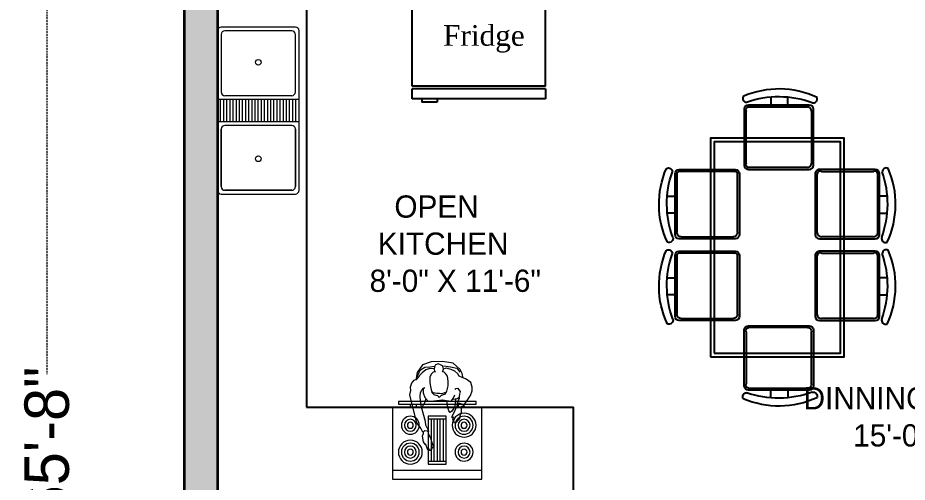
# Model space of a CAD drawing. Header units: millimetres. Extents: x -6808 to 215771, y -89660 to -16303.
# Drawn here: x 94106.5 to 94346.4, y -47528.5 to -47403.3 of the extents above; entities that cross this region are included whole.
import ezdxf

# ---------------------------------------------------------------- set-up
doc = ezdxf.new("R2010")
doc.units = ezdxf.units.MM
doc.header["$PDMODE"] = 35
doc.linetypes.add('DASHED', pattern=[0.75, 0.5, -0.25])
doc.layers.get('0').update_dxf_attribs({"color": 8})
for name, color, linetype, lineweight in [('_Furniture', 253, 'Continuous', 18), ('dim2', 6, 'Continuous', 20), ('FIXture', 132, 'Continuous', 13), ('FURNITURE 2', 33, 'Continuous', 25), ('furnitures', 12, 'Continuous', 13), ('text', 7, 'Continuous', 25), ('wall', 7, 'Continuous', 35), ('wokg dim', 152, 'DASHED', 18)]:
    doc.layers.add(name, color=color, linetype=linetype, lineweight=lineweight)
doc.layers.add('A-WIN', color=5, linetype='Continuous')
doc.styles.add('SAJ', font='eurr____.ttf')
doc.styles.get("Standard").update_dxf_attribs({"font": 'times.ttf'})
doc.dimstyles.new('SAJ', dxfattribs={"dimtxt": 5, "dimasz": 2, "dimexe": 1, "dimexo": 1, "dimgap": 0.09375, "dimtad": 0, "dimdec": 1, "dimzin": 0, "dimdsep": 46, "dimlunit": 4, "dimtxsty": 'SAJ', "dimblk": 'OBLIQUE', "dimcen": 0.125, "dimdle": 0.375, "dimadec": 0, "dimazin": 0, "dimtfac": 1, "dimtdec": 1, "dimtofl": 0, "dimtmove": 0, "dimatfit": 3, "dimldrblk": 'OBLIQUE', "dimfxl": 1, "dimtolj": 1, "dimtzin": 0, "dimlwd": 5, "dimlwe": 5, "dimarcsym": 1})

# ---------------------------------------------------------------- blocks, each defined once
blk = doc.blocks.new('_Oblique')
at = {"color": 0, "linetype": 'ByBlock', "lineweight": -2}
blk.add_line((-0.5, -0.5), (0.5, 0.5), dxfattribs=at)
blk = doc.blocks.new('*D868')
at = {"layer": 'Defpoints', "color": 0, "transparency": 16777216}
for p in [(94151.36, -47123.77), (94114.38, -47911.77), (94151.36, -47911.77)]:
    blk.add_point(p, dxfattribs=at)
at = {"layer": 'dim2', "color": 0, "linetype": 'DASHED', "lineweight": 5, "transparency": 16777216}
for p, q in [((94150.36, -47123.77), (94113.38, -47123.77)), ((94114.38, -47123.4), (94114.38, -47499.36)), ((94114.38, -47912.15), (94114.38, -47536.18)), ((94150.36, -47911.77), (94113.38, -47911.77))]:
    blk.add_line(p, q, dxfattribs=at)
at = {"layer": 'dim2', "color": 0, "lineweight": 5, "transparency": 16777216, "xscale": 2, "yscale": 2, "zscale": 2}
for p, rotation in [((94114.38, -47123.77), 90), ((94114.38, -47911.77), 270)]:
    blk.add_blockref('_Oblique', p, dxfattribs=dict(at, rotation=rotation))
at = {"layer": 'dim2', "color": 0, "transparency": 16777216, "insert": (94114.38, -47517.77), "char_height": 12, "attachment_point": 5, "rotation": 90, "style": 'SAJ'}
blk.add_mtext('\\A1;65\'-8"', dxfattribs=at)
blk = doc.blocks.new('A$C35EA12FA')
at = {"layer": 'furnitures', "ltscale": 1.4}
for p, q in [((3.32, 21.47), (2, 19.51)), ((2.36, 19.38), (2.77, 20.24)), ((2.77, 20.24), (3.86, 20.88)), ((4.18, 20.24), (3.23, 19.47)), ((5.45, 22.2), (3.32, 21.47)), ((3.86, 20.88), (5.27, 21.01)), ((5.18, 20.56), (4.18, 20.24)), ((6.23, 20.47), (5.18, 20.56)), ((5.27, 21.01), (6.32, 21.15)), ((8.32, 22.29), (5.45, 22.2)), ((6.32, 21.01), (6.27, 20.38)), ((6.27, 20.38), (6.32, 19.92)), ((6.59, 21.47), (6.32, 21.01)), ((7.27, 21.69), (6.59, 21.47)), ((7.82, 21.51), (7.27, 21.69)), ((8.36, 21.24), (7.82, 21.51)), ((11, 21.88), (8.32, 22.29)), ((8.54, 20.83), (8.36, 21.24)), ((8.45, 19.88), (8.59, 20.42)), ((8.59, 20.42), (8.54, 20.83)), ((8.63, 21.19), (10.36, 21.01)), ((9.27, 20.65), (8.73, 20.51)), ((10.54, 20.33), (9.27, 20.65)), ((10.36, 21.01), (11.95, 20.6)), ((11.41, 19.92), (10.54, 20.33)), ((12.81, 20.28), (11, 21.88)), ((11.95, 20.6), (12.72, 19.6)), ((13.27, 19.28), (12.81, 20.28)), ((2, 19.51), (1.64, 17.65)), ((2.45, 18.51), (1.77, 17.83)), ((2, 18.33), (2.36, 19.38)), ((2.59, 18.92), (2.45, 18.51)), ((3.23, 19.47), (2.59, 18.92)), ((5.18, 18.37), (5.14, 16.92)), ((5.45, 19.1), (5.18, 18.37)), ((6, 19.6), (5.45, 19.1)), ((6.59, 19.74), (6, 19.6)), ((6.32, 19.92), (6.59, 19.74)), ((8.36, 19.74), (8.45, 19.88)), ((8.73, 19.65), (8.36, 19.74)), ((9.13, 19.33), (8.73, 19.65)), ((9.63, 18.6), (9.13, 19.33)), ((9.77, 17.37), (9.63, 18.6)), ((12.18, 19.19), (11.41, 19.92)), ((12.5, 18.65), (12.18, 19.19)), ((13.27, 18.28), (12.5, 18.65)), ((13.5, 18.15), (13.27, 19.28)), ((14.31, 17.87), (13.27, 18.28)), ((0.55, 16.83), (0.23, 15.87)), ((0.23, 15.87), (0.27, 15.05)), ((1.05, 17.51), (0.55, 16.83)), ((1.77, 17.83), (1.05, 17.51)), ((3.91, 15.74), (3.5, 15.33)), ((3.54, 15.6), (3.91, 15.74)), ((5.14, 16.92), (5.36, 15.6)), ((9.41, 14.83), (9.77, 16.19)), ((9.77, 16.19), (9.77, 17.37)), ((15.45, 17.06), (14.31, 17.87)), ((15.81, 15.87), (15.45, 17.06)), ((15.77, 14.96), (15.81, 15.87)), ((0.27, 15.05), (0, 13.92)), ((0, 13.92), (0.41, 12.19)), ((2.68, 13.55), (2.77, 14.55)), ((2.82, 12.46), (2.68, 13.55)), ((2.77, 14.55), (3.14, 15.1)), ((3.14, 15.1), (3.54, 15.6)), ((3.5, 15.33), (3.5, 14.46)), ((3.5, 14.46), (3.91, 13.28)), ((5.36, 15.6), (5.63, 14.51)), ((5.63, 14.51), (6.13, 14.05)), ((5.82, 14.55), (5.68, 14.92)), ((6.41, 14.37), (5.82, 14.55)), ((6.13, 14.05), (6.68, 13.83)), ((6.95, 14.24), (6.41, 14.37)), ((6.68, 13.83), (7.13, 13.78)), ((7.59, 14.24), (6.95, 14.24)), ((7.13, 13.78), (7.27, 13.51)), ((7.27, 13.51), (7.5, 13.28)), ((7.5, 13.28), (7.73, 13.51)), ((8.09, 14.19), (7.59, 14.24)), ((7.73, 13.51), (8, 13.78)), ((8, 13.78), (8.36, 13.96)), ((8.68, 14.33), (8.09, 14.19)), ((8.36, 13.96), (9.09, 14.19)), ((9.22, 14.6), (8.68, 14.33)), ((9.09, 14.19), (9.41, 14.83)), ((11, 13.05), (11.41, 13.96)), ((11.5, 15.24), (11.72, 15.55)), ((11.72, 15.55), (12.18, 15.6)), ((12.18, 15.6), (12.45, 15.15)), ((12.45, 15.15), (12.81, 14.78)), ((12.54, 13.51), (12.5, 13.05)), ((12.63, 14.1), (12.54, 13.51)), ((12.81, 14.78), (12.63, 14.1)), ((13.62, 11.17), (15.36, 13.78)), ((15.36, 13.78), (15.77, 14.96)), ((0.41, 12.19), (1.82, 6.87)), ((3.09, 10.82), (2.82, 12.46)), ((3.45, 11.28), (3.23, 11.01)), ((3.86, 12.05), (3.45, 11.28)), ((4.04, 12.83), (3.86, 12.05)), ((3.91, 13.28), (4.64, 12.46)), ((4.64, 12.46), (5.41, 12.33)), ((5.41, 12.33), (8.36, 12.69)), ((8.28, 12.7), (10.5, 12.37)), ((9.59, 11.19), (9.54, 12.14)), ((10.5, 12.37), (11, 13.05)), ((11, 12.83), (12.04, 13.05)), ((11.63, 12.87), (11.45, 11.01)), ((12.13, 11.42), (11.45, 10.01)), ((12.5, 13.05), (12, 11.87)), ((12, 11.87), (12.13, 11.42)), ((12.04, 13.05), (12.5, 13.37)), ((12.13, 11.83), (12.59, 11.83)), ((12.59, 11.83), (13.09, 11.64)), ((13.09, 11.64), (13.45, 11.46)), ((4.04, 7.23), (3.09, 10.82)), ((9.95, 9.92), (9.59, 11.19)), ((10.27, 9.51), (9.95, 9.92)), ((10.72, 9.82), (10.27, 9.51)), ((11.45, 10), (10.67, 8.41)), ((11.45, 10.01), (10.68, 8.41)), ((11.45, 11.01), (10.72, 9.82)), ((12.81, 8.64), (13.09, 9.6)), ((13.09, 10.42), (13.18, 11.05)), ((13.09, 9.6), (13.09, 10.42)), ((13.18, 11.05), (13.68, 11.19)), ((1.82, 6.87), (2.86, 5.46)), ((4.18, 6.32), (4.04, 7.23)), ((10.67, 8.41), (10.72, 8.18)), ((10.68, 8.41), (10.72, 8.19)), ((10.72, 8.18), (11.13, 8.41)), ((10.72, 8.19), (11.13, 8.41)), ((11.13, 8.41), (10.86, 7.87)), ((11.13, 8.41), (10.86, 7.87)), ((10.86, 7.87), (10.95, 7.64)), ((10.86, 7.87), (10.95, 7.64)), ((10.95, 7.64), (11.27, 7.78)), ((10.95, 7.64), (11.27, 7.77)), ((11.27, 7.78), (11.04, 7.19)), ((11.27, 7.77), (11.04, 7.18)), ((11.04, 7.18), (11.27, 7.05)), ((11.27, 7.05), (11.49, 7.14)), ((11.49, 7.14), (11.54, 6.96)), ((11.54, 6.96), (11.86, 7)), ((12.26, 8), (11.83, 7)), ((12.27, 8.05), (12.22, 7.55)), ((12.22, 7.55), (12.45, 7.69)), ((12.45, 7.69), (12.68, 8)), ((12.68, 8), (12.81, 8.64)), ((2.86, 5.46), (3.18, 4.82)), ((3.18, 4.82), (3.45, 4.59)), ((3.45, 4.59), (3.5, 4.14)), ((3.54, 4.64), (3.86, 4.96)), ((3.86, 4.96), (4.5, 4.91)), ((4.86, 4.82), (4.18, 6.32)), ((4.5, 4.91), (4.64, 4.73)), ((4.82, 4.46), (4.86, 4.82)), ((3.5, 4.14), (3.23, 3.55)), ((3.23, 3.55), (3.5, 2.14)), ((4.73, 4.28), (4.82, 4.46)), ((5.36, 3), (4.73, 4.28)), ((5.63, 2.09), (5.36, 3)), ((3.5, 2.14), (3.91, 1.41)), ((3.91, 1.41), (4, 1.68)), ((4, 1.68), (4.54, 0.18)), ((4.54, 0.18), (4.73, 0.14)), ((4.73, 0.14), (4.82, 0.32)), ((4.82, 0.32), (5.09, 0)), ((5.09, 0), (5.45, 0)), ((5.45, 0.36), (5.73, 0.36)), ((5.45, 0), (5.45, 0.36)), ((6.04, 0.91), (5.63, 2.09)), ((5.73, 0.68), (6.04, 0.91)), ((5.73, 0.36), (5.73, 0.68))]:
    blk.add_line(p, q, dxfattribs=at)
blk = doc.blocks.new('A$C59C60163')
at = {"layer": 'FIXture'}
for p, q in [((61.7, 0), (61.7, 617.2)), ((493.8, 493.8), (514.4, 493.8)), ((514.4, 452.6), (493.8, 452.6)), ((123.4, 246.9), (123.4, 370.3)), ((411.5, 370.3), (411.5, 246.9)), ((411.5, 349.8), (123.4, 349.8)), ((123.4, 329.2), (411.5, 329.2)), ((411.5, 308.6), (123.4, 308.6)), ((123.4, 288), (411.5, 288)), ((411.5, 267.5), (123.4, 267.5)), ((514.4, 164.6), (493.8, 164.6)), ((493.8, 123.4), (514.4, 123.4))]:
    blk.add_line(p, q, dxfattribs=at)
for points in [[(493.8, 0), (0, 0), (0, 617.2), (493.8, 617.2)], [(534.9, 41.1), (514.4, 41.1), (514.4, 576.1), (534.9, 576.1)], [(432.1, 246.9), (102.9, 246.9), (102.9, 370.3), (432.1, 370.3)]]:
    blk.add_lwpolyline(points, close=True, dxfattribs=at)
for centre, radius in [((185.2, 493.8), 61.7), ((370.3, 493.8), 82.3), ((370.3, 493.8), 61.7), ((185.2, 493.8), 41.1), ((185.2, 493.8), 20.6), ((370.3, 493.8), 41.1), ((370.3, 493.8), 20.6), ((185.2, 123.4), 82.3), ((185.2, 123.4), 61.7), ((370.3, 123.4), 61.7), ((185.2, 123.4), 41.1), ((185.2, 123.4), 20.6), ((370.3, 123.4), 41.1), ((370.3, 123.4), 20.6)]:
    blk.add_circle(centre, radius, dxfattribs=at)
blk = doc.blocks.new('A$C22B204D2')
at = {"layer": '_Furniture', "color": 2, "xscale": 1.071547591360284, "yscale": 1.071547591360284, "zscale": 1.071547591360284}
blk.add_blockref('A$C35EA12FA', (4.57, 9.37), dxfattribs=at)
at = {"layer": 'FIXture', "xscale": -0.0391304348595441, "yscale": 0.0391304348595441, "zscale": 0.0391304348595441, "rotation": 270}
blk.add_blockref('A$C59C60163', (0, 1.61), dxfattribs=at)
blk = doc.blocks.new('SINK')
at = {"layer": 'FIXture'}
for p, q in [((94265.16, -43663.34), (94245.16, -43663.34)), ((94244.16, -43664.34), (94244.16, -43707.34)), ((94245.16, -43665.34), (94245.16, -43680.84)), ((94264.16, -43664.34), (94246.16, -43664.34)), ((94265.16, -43680.84), (94265.16, -43665.34)), ((94266.16, -43707.34), (94266.16, -43664.34)), ((94266.16, -43682.84), (94244.16, -43682.84)), ((94245.01, -43688.84), (94245.01, -43682.84)), ((94245.85, -43688.84), (94245.85, -43682.84)), ((94264.16, -43681.84), (94246.16, -43681.84)), ((94246.7, -43688.84), (94246.7, -43682.84)), ((94247.55, -43688.84), (94247.55, -43682.84)), ((94248.39, -43688.84), (94248.39, -43682.84)), ((94249.24, -43688.84), (94249.24, -43682.84)), ((94250.08, -43688.84), (94250.08, -43682.84)), ((94250.93, -43688.84), (94250.93, -43682.84)), ((94251.78, -43688.84), (94251.78, -43682.84)), ((94252.62, -43688.84), (94252.62, -43682.84)), ((94253.47, -43688.84), (94253.47, -43682.84)), ((94254.31, -43688.84), (94254.31, -43682.84)), ((94255.16, -43688.84), (94255.16, -43682.84)), ((94256.01, -43688.84), (94256.01, -43682.84)), ((94256.85, -43688.84), (94256.85, -43682.84)), ((94257.7, -43688.84), (94257.7, -43682.84)), ((94258.55, -43688.84), (94258.55, -43682.84)), ((94259.39, -43688.84), (94259.39, -43682.84)), ((94260.24, -43688.84), (94260.24, -43682.84)), ((94261.08, -43688.84), (94261.08, -43682.84)), ((94261.93, -43688.84), (94261.93, -43682.84)), ((94262.78, -43688.84), (94262.78, -43682.84)), ((94263.62, -43688.84), (94263.62, -43682.84)), ((94264.47, -43688.84), (94264.47, -43682.84)), ((94265.31, -43688.84), (94265.31, -43682.84)), ((94244.16, -43688.84), (94266.16, -43688.84)), ((94264.16, -43689.84), (94246.16, -43689.84)), ((94245.16, -43690.84), (94245.16, -43706.34)), ((94245.16, -43706.34), (94245.16, -43690.84)), ((94265.16, -43706.34), (94265.16, -43690.84)), ((94265.16, -43690.84), (94265.16, -43706.34)), ((94246.16, -43707.34), (94264.16, -43707.34)), ((94264.16, -43707.34), (94246.16, -43707.34)), ((94245.16, -43708.34), (94265.16, -43708.34))]:
    blk.add_line(p, q, dxfattribs=at)
for centre in [(94255.16, -43672.84), (94255.16, -43698.84)]:
    blk.add_circle(centre, 0.766, dxfattribs=at)
for centre, start, end in [((94245.16, -43664.34), 90, 180), ((94265.16, -43664.34), 0, 90), ((94246.16, -43665.34), 90, 180), ((94264.16, -43665.34), 0, 90), ((94246.16, -43680.84), 180, 270), ((94264.16, -43680.84), 270, 0), ((94246.16, -43690.84), 90, 180), ((94264.16, -43690.84), 0, 90), ((94245.16, -43707.34), 180, 270), ((94246.16, -43706.34), 180, 270), ((94246.16, -43706.34), 180, 270), ((94264.16, -43706.34), 270, 0), ((94264.16, -43706.34), 270, 0), ((94265.16, -43707.34), 270, 0)]:
    blk.add_arc(centre, 1, start, end, dxfattribs=at)
blk = doc.blocks.new('weerf')
at = {"color": 251, "true_color": 0x636466}
for p, q in [((167973.91, 15686.28), (167973.91, 15684.17)), ((167978.49, 15684.17), (167978.49, 15686.24)), ((167966.72, 15683.02), (167966.72, 15667.96)), ((167967.24, 15668.48), (167967.24, 15682.51)), ((167984.25, 15684.17), (167967.87, 15684.17)), ((167967.88, 15683.65), (167983.73, 15683.65)), ((167984.88, 15682.51), (167984.88, 15668.48)), ((167985.39, 15667.96), (167985.39, 15683.02)), ((167967.87, 15666.82), (167984.25, 15666.82)), ((167983.73, 15667.33), (167967.88, 15667.33))]:
    blk.add_line(p, q, dxfattribs=at)
for centre, radius, start, end in [((167976.08, 15664.21), 24.28, 65.0156, 113.4469), ((167967.39, 15685.97), 1.1, 152.4673, 268.0646), ((167975.99, 15660.5), 25.86, 69.6237, 109.5086), ((167985.24, 15685.86), 1.15, 257.6258, 17.8047), ((167967.87, 15683.02), 1.15, 90, 180), ((167967.97, 15682.85), 0.808, 96.7142, 205.1766), ((167983.73, 15682.51), 1.15, 360, 90), ((167984.25, 15683.02), 1.15, 360, 90), ((167967.87, 15667.96), 1.15, 180, 270), ((167967.97, 15668.14), 0.808, 154.8234, 263.2858), ((167983.73, 15668.48), 1.15, 270, 0), ((167984.25, 15667.96), 1.15, 270, 0)]:
    blk.add_arc(centre, radius, start, end, dxfattribs=at)
blk = doc.blocks.new('45t65y')
at = {"color": 251, "true_color": 0x636466}
for points in [[(167957.63, 15590.36), (167993.63, 15590.36), (167993.63, 15649.36), (167957.63, 15649.36)], [(167958.63, 15591.36), (167992.63, 15591.36), (167992.63, 15648.36), (167958.63, 15648.36)]]:
    blk.add_lwpolyline(points, close=True, dxfattribs=at)
blk.add_blockref('weerf', (0, -25.89))
at = {"xscale": -1}
for p, rotation in [((183632.21, 183607.61), 90), ((183632.21, 183585.57), 90), ((0, 31265.61), 180)]:
    blk.add_blockref('weerf', p, dxfattribs=dict(at, rotation=rotation))
at = {"rotation": 270}
for p in [(152319.04, 183607.61), (152319.04, 183585.57)]:
    blk.add_blockref('weerf', p, dxfattribs=at)
blk = doc.blocks.new('rg5y')
at = {"color": 0}
for p, q in [((59918.75, -28724.09), (59918.75, -28695.06)), ((59918.75, -28695.06), (59920.93, -28695.06)), ((59920.93, -28724.09), (59920.93, -28695.06)), ((59921.47, -28724.09), (59921.47, -28695.06)), ((59921.47, -28695.06), (59943.98, -28695.06)), ((59943.98, -28724.09), (59943.98, -28695.06)), ((59918.75, -28697.18), (59918.04, -28697.18)), ((59918.04, -28700.5), (59918.04, -28697.18)), ((59918.75, -28700.5), (59918.04, -28700.5)), ((59921.47, -28724.09), (59943.98, -28724.09))]:
    blk.add_line(p, q, dxfattribs=at)
blk.add_line((59920.93, -28724.09), (59918.75, -28724.09))
at = {"layer": 'A-WIN', "color": 0, "insert": (59934.74, -28701.8), "char_height": 4.5, "width": 60.2807, "attachment_point": 1, "rotation": 270}
blk.add_mtext('\\A1;Fridge', dxfattribs=at)

msp = doc.modelspace()

# ---------------------------------------------------------------- hatches: boundary and pattern name
at = {"layer": 'wokg dim'}
h = msp.add_hatch(color=252, dxfattribs=at)
h.dxf.hatch_style = 1
h.paths.add_polyline_path([(94445.365, -47123.774), (94151.365, -47123.774), (94151.365, -47815.774), (94173.115, -47815.774), (94173.115, -47806.774), (94160.365, -47806.774), (94160.365, -47662.774), (94238.916, -47662.774), (94238.916, -47658.274), (94160.365, -47658.274), (94160.365, -47583.274), (94164.865, -47583.274), (94164.865, -47578.774), (94160.365, -47578.774), (94160.365, -47536.774), (94164.865, -47536.774), (94164.865, -47532.274), (94160.365, -47532.274), (94160.365, -47393.774), (94254.865, -47393.774), (94254.865, -47389.274), (94160.365, -47389.274), (94160.365, -47209.274), (94190.365, -47209.274), (94190.365, -47204.774), (94160.365, -47204.774), (94160.365, -47197.774), (94160.365, -47132.774), (94268.365, -47132.774), (94268.365, -47147.774), (94272.865, -47147.774), (94272.865, -47132.774), (94436.365, -47132.774), (94436.365, -47204.774), (94376.365, -47204.774), (94376.365, -47165.774), (94371.865, -47165.774), (94371.865, -47209.274), (94436.365, -47209.274), (94436.365, -47245.274), (94436.365, -47389.274), (94352.365, -47389.274), (94352.365, -47393.774), (94436.365, -47393.774), (94436.365, -47601.274), (94371.865, -47601.274), (94371.865, -47610.274), (94436.365, -47610.274), (94436.365, -47811.274), (94427.365, -47811.274), (94427.365, -47815.774), (94445.365, -47815.774)])

# ---------------------------------------------------------------- linework, layer by layer
for p, q in [((94184.365, -47393.774), (94184.365, -47508.274)), ((94184.365, -47508.274), (94256.365, -47508.274)), ((94256.365, -47532.274), (94256.365, -47508.274))]:
    msp.add_line(p, q)
at = {"layer": 'wall'}
for p, q in [((94151.365, -47123.774), (94151.365, -47911.774)), ((94160.365, -47393.774), (94160.365, -47532.274))]:
    msp.add_line(p, q, dxfattribs=at)

# ---------------------------------------------------------------- block references
at = {"color": 251, "true_color": 0x636466, "xscale": 1.241379310344827, "yscale": 1.241379310344827, "zscale": 1.241379310344827, "rotation": 89.99999999999999}
msp.add_blockref('rg5y', (58591.368, -121806.995), dxfattribs=at)
msp.add_blockref('45t65y', (-73664.293, -63085.066))
at = {"layer": 'FURNITURE 2'}
msp.add_blockref('SINK', (-83.796, -3742.436), dxfattribs=at)
at = {"layer": 'FURNITURE 2', "ltscale": 0.5, "extrusion": (0, 0, -1), "xscale": -1, "zscale": -1}
msp.add_blockref('A$C22B204D2', (-94207.539, -47529.206), dxfattribs=at)

# ---------------------------------------------------------------- texts
at = {"layer": 'text', "ltscale": 2, "char_height": 6, "attachment_point": 1, "style": 'SAJ'}
for s, insert, width in [('\\A1;{\\fCentury Gothic|b0|i0|c0|p34;   OPEN\\P KITCHEN\\P8\'-0" X 11\'-6"}', (94201.379, -47451.154), 244.74508), ('\\A1;{\\fCentury Gothic|b0|i0|c0|p34;   DINNING CUM LIVING\\P         15\'-0" X 17\'-3"}', (94311.731, -47502.837), 115.0205)]:
    msp.add_mtext(s, dxfattribs=dict(at, insert=insert, width=width))

# ---------------------------------------------------------------- dimensions: what is measured, and where the dimension line sits
at = {"layer": 'dim2'}
dim = msp.add_linear_dim(base=(94114.378, -47911.774), p1=(94151.365, -47123.774), p2=(94151.365, -47911.774), angle=270, dimstyle='SAJ', override={"dimtxt": 12}, dxfattribs=at)
dim.commit()
dim.dimension.update_dxf_attribs({"geometry": '*D868', "text_midpoint": (94114.378, -47517.774), "dimtype": 161})

doc.saveas('drawing.dxf')
